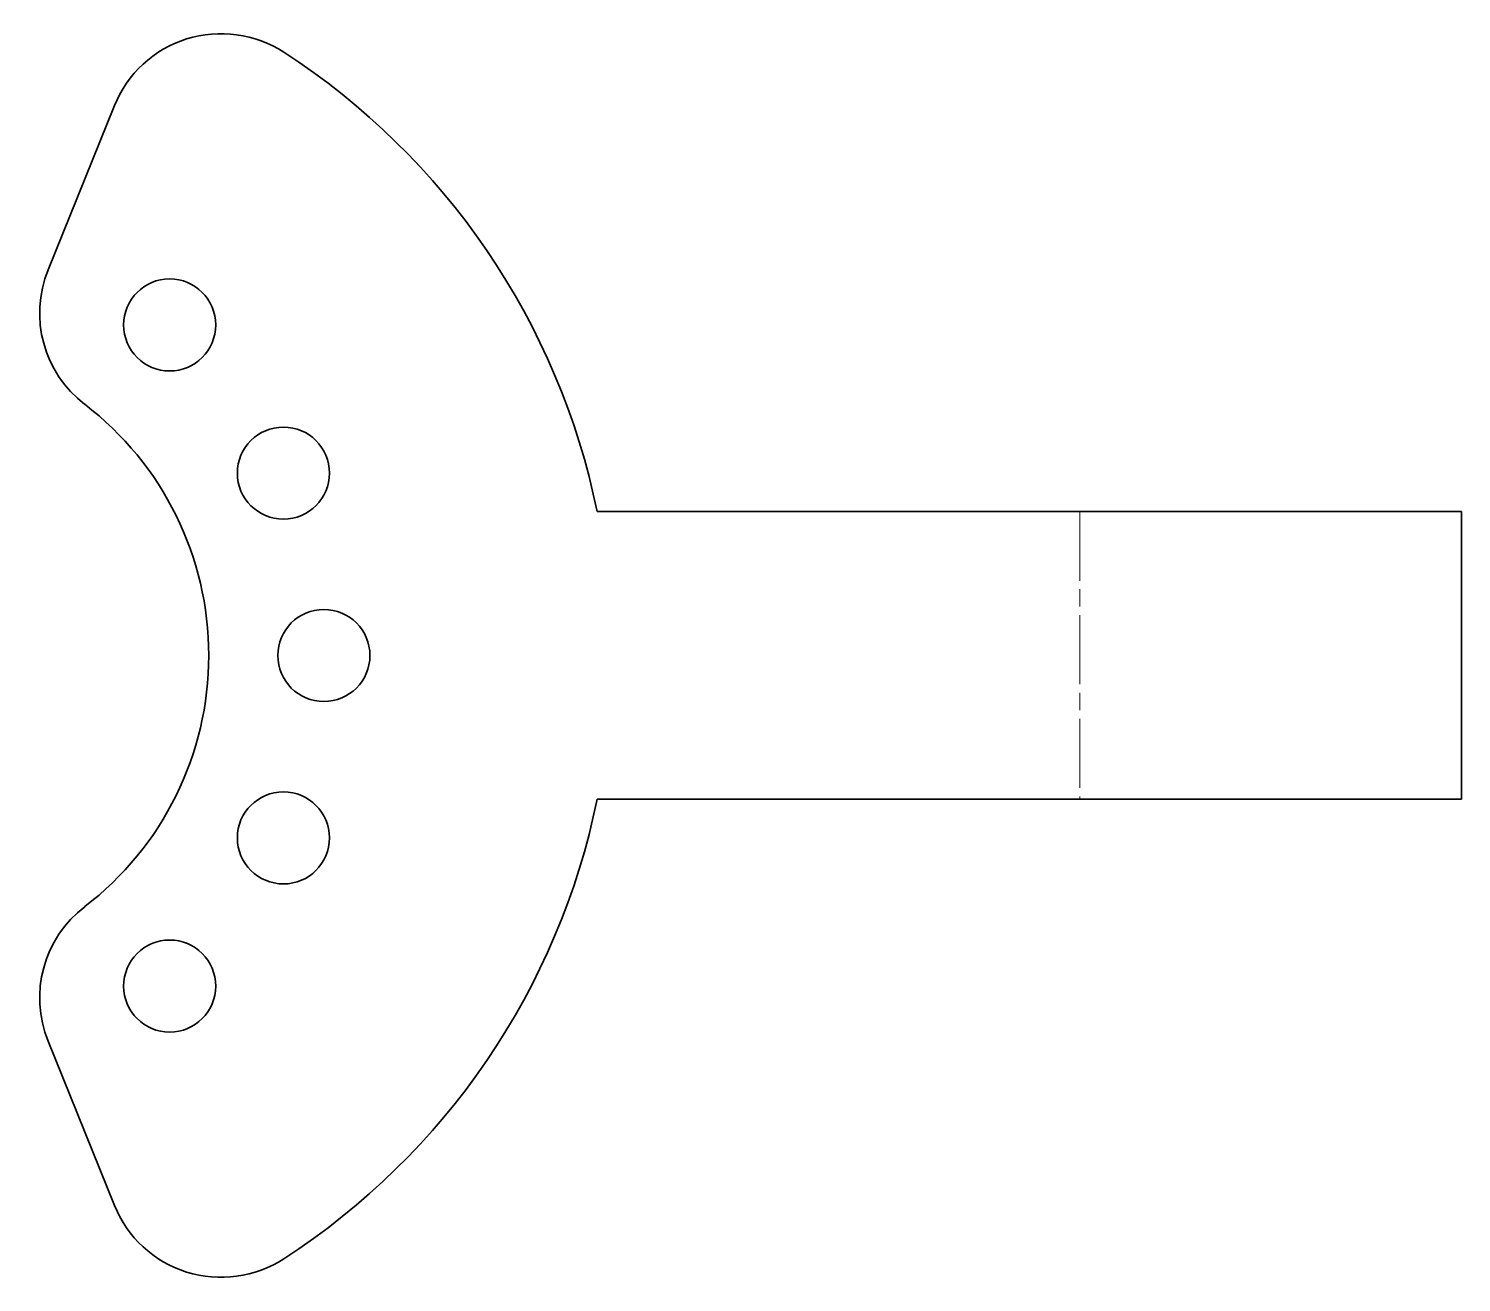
# Model space of a CAD drawing. Header units: inches. Extents: x -0.4 to 49.4, y -0.2 to 43.4.
import ezdxf

# ---------------------------------------------------------------- set-up
doc = ezdxf.new("R2010")
doc.units = ezdxf.units.IN
doc.header["$MEASUREMENT"] = 0
doc.linetypes.add('Chain', pattern=[13.68, 9.12, -1.14, 2.28, -1.14])
doc.layers.add('SIMUMAK Bend Centerline (ISO)', color=7, linetype='Chain', lineweight=9)
doc.layers.add('SIMUMAK Visible (ISO)', color=7, linetype='Continuous', lineweight=35)

# ---------------------------------------------------------------- blocks, each defined once
blk = doc.blocks.new('CD-IND-31-RETORNO-01')
at = {"layer": 'SIMUMAK Bend Centerline (ISO)', "ltscale": 0.263158}
blk.add_line((36.131, 26.616), (36.131, 16.616), dxfattribs=at)
at = {"layer": 'SIMUMAK Visible (ISO)'}
for p, q in [((2.591, 40.73), (0.284, 35.02)), ((49.393, 26.616), (19.364, 26.616)), ((49.393, 16.616), (49.393, 26.616)), ((49.393, 16.616), (19.364, 16.616)), ((0.284, 8.212), (2.591, 2.501))]:
    blk.add_line(p, q, dxfattribs=at)
for centre in [(4.511, 33.106), (8.463, 27.955), (9.869, 21.616), (8.463, 15.276), (4.511, 10.125)]:
    blk.add_circle(centre, 1.6, dxfattribs=at)
at = {"layer": 'SIMUMAK Visible (ISO)', "extrusion": (0, 0, -1)}
for centre, radius, start, end in [((-6.3, 39.232), 4, 22, 122.9806), ((5.131, 21.616), 25, 122.9806, 168.463), ((-3.993, 33.521), 4, 307.466, 22), ((5.131, 21.616), 25, 191.537, 237.0194), ((-3.993, 9.71), 4, 338, 52.534), ((-6.3, 4), 4, 237.0194, 338)]:
    blk.add_arc(centre, radius, start, end, dxfattribs=at)
at = {"layer": 'SIMUMAK Visible (ISO)'}
blk.add_arc((-5.131, 21.616), 11, 307.466, 52.534, dxfattribs=at)

msp = doc.modelspace()

# ---------------------------------------------------------------- block references
msp.add_blockref('CD-IND-31-RETORNO-01', (0, 0))

doc.saveas('drawing.dxf')
